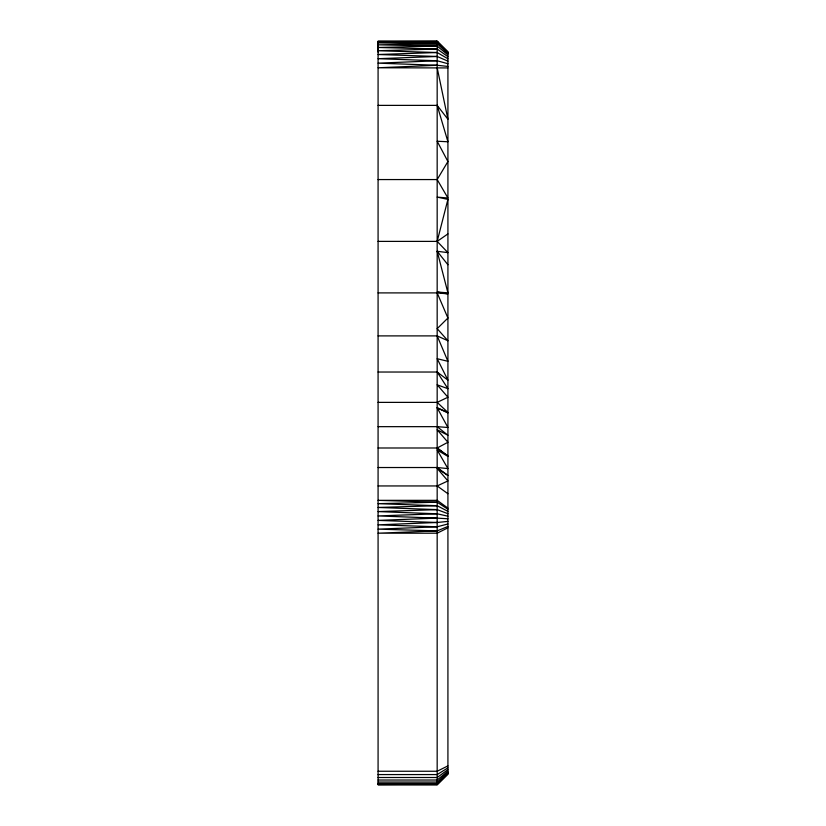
<?xml version="1.0" encoding="UTF-8"?>
<svg xmlns="http://www.w3.org/2000/svg" width="826" height="826" viewBox="0 0 826 826"><rect width="100%" height="100%" fill="white"/><g stroke="black" fill="none" stroke-linecap="round" stroke-linejoin="round"><path stroke-width="1.24" d="M378.081 52.048L378.081 41.3L437.264 41.3M378.081 179.562L437.171 179.562L447.919 161.535L437.171 141.246L447.919 141.762L437.171 105.377L378.081 105.377M437.171 784.7L447.919 773.952L447.919 52.048L437.171 41.3L437.171 784.7L378.081 784.7L378.081 41.3L437.171 41.414L447.919 52.11M378.081 784.7L437.171 784.514L447.919 773.848M447.919 773.776L437.171 784.401L378.081 784.401M445.235 775.965L447.919 773.373M447.919 773.239L437.171 783.502L378.081 783.502M447.919 772.362L437.171 782.036L378.081 782.036M447.919 771.154L437.171 780.023L378.081 780.023M447.919 769.646L437.171 777.514L378.081 777.514M447.919 233.892L437.171 241.388L378.081 241.388M447.919 767.881L437.171 774.571L378.081 774.571M447.919 527.824L437.171 533.193L378.081 533.193L437.171 530.891L447.919 526.451M447.919 765.888L437.171 771.247L378.081 771.247M378.081 402.376L437.171 402.376L447.919 397.244L437.171 384.813L447.919 388.695L437.171 372.03L378.081 372.03M378.081 485.946L437.171 485.946L447.919 480.938L437.171 468.383L447.919 475.446L437.171 467.526L378.081 467.526M437.171 530.891L378.081 529.146L437.171 526.781L447.919 523.983M437.171 526.781L378.081 524.84L437.171 522.486L447.919 521.402M447.919 66.431L437.171 65.275L378.081 67.773L447.919 67.928M447.919 63.726L437.171 60.763L378.081 63.158L437.171 65.275M447.919 518.78L437.171 518.119L378.081 520.401L437.171 522.486M447.919 61.145L437.171 56.478L378.081 58.698L437.171 60.763M447.919 516.188L437.171 513.793L378.081 515.94L437.171 518.119M447.919 58.78L437.171 52.523L378.081 54.506L437.171 56.478M447.919 513.689L437.171 509.632L378.081 511.593L437.171 513.793M447.919 56.684L437.171 49.033L378.081 50.727L437.171 52.523M447.919 511.346L437.171 505.729L378.081 507.463L437.171 509.632M447.919 509.239L437.171 502.208L378.081 503.674L437.171 505.729M447.919 54.919L437.171 46.101L378.081 47.474L437.171 49.033M447.919 53.556L437.171 43.809L378.081 44.831L437.171 46.101M447.919 52.606L437.171 42.24L378.081 42.89L437.171 43.809M380.652 784.287L378.081 784.308L437.171 784.514M437.171 42.24L378.081 41.703L437.171 41.414M378.081 41.63L437.171 41.63L447.919 52.245M378.081 292.9L437.171 292.9L447.919 293.87L437.171 292.032L447.919 292.848L437.171 251.28L447.919 252.642L437.171 241.388L447.919 199.386L437.171 197.115L447.919 198.013L437.171 179.562M378.081 335.893L437.171 335.893L447.919 340.766L437.171 328.655L447.919 318.031L437.171 292.9M378.081 426.66L437.171 426.66L447.919 427.496L437.171 407.817L447.919 412.473L437.171 402.376M378.081 447.991L437.171 447.991L447.919 442.261L437.171 429.778L447.919 435.24L437.171 426.66M437.171 502.208L378.081 500.339L437.171 500.339L447.919 508.114M437.171 467.526L447.919 468.59L437.171 450.005L447.919 456.406L437.171 447.991L447.919 455.838M437.171 407.817L447.919 412.99M436.686 41.3L438.121 42.24M437.171 485.946L447.919 493.731M437.171 372.03L447.919 380.156L437.171 358.711L447.919 361.303L437.171 335.893M445.235 50.283L447.919 52.833M437.171 251.28L447.919 264.743M437.171 105.377L447.919 119.264L437.171 67.773"/></g></svg>
